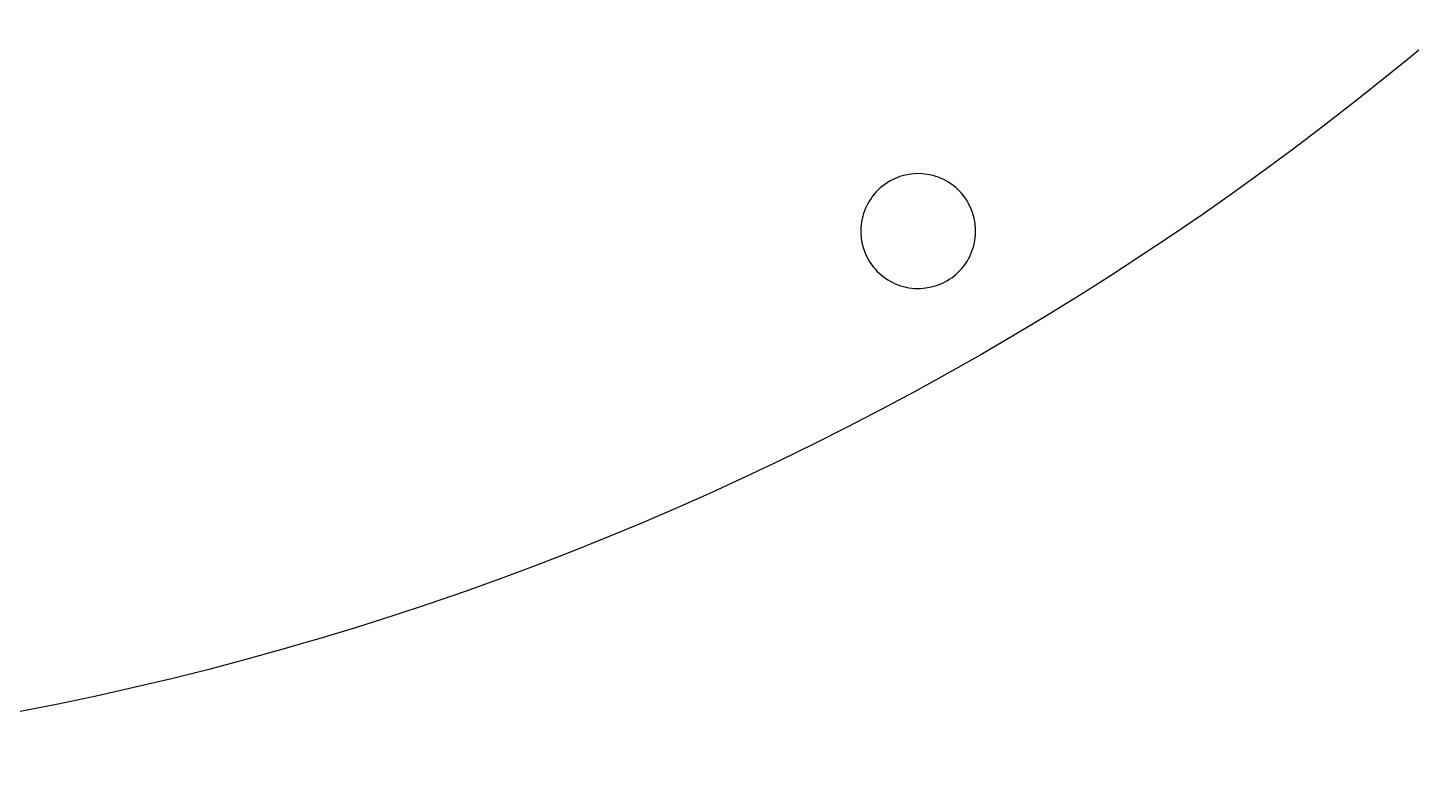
# Model space of a CAD drawing. Header units: inches. Extents: x -337 to 409, y -412 to 336.
# Drawn here: x -175.9 to -115.6, y 65.3 to 97.5 of the extents above; entities that cross this region are included whole.
import ezdxf

# ---------------------------------------------------------------- set-up
doc = ezdxf.new("R2010")
doc.units = ezdxf.units.IN
doc.header["$MEASUREMENT"] = 0

msp = doc.modelspace()

# ---------------------------------------------------------------- linework, layer by layer
at = {"color": 7, "linetype": 'Continuous'}
for centre, start, end in [((-137.087, 88.662), 29.96699, 120.03106), ((-137.089, 88.66), 119.96732, 210.03358), ((-137.085, 88.659), 299.96883, 30.03224), ((-137.088, 88.658), 209.97075, 300.03164)]:
    msp.add_arc(centre, 2.499, start, end, dxfattribs=at)
msp.add_ellipse((-201.837, 200.81), major_axis=(-135.5, 0), ratio=1, dxfattribs=at)

doc.saveas('drawing.dxf')
